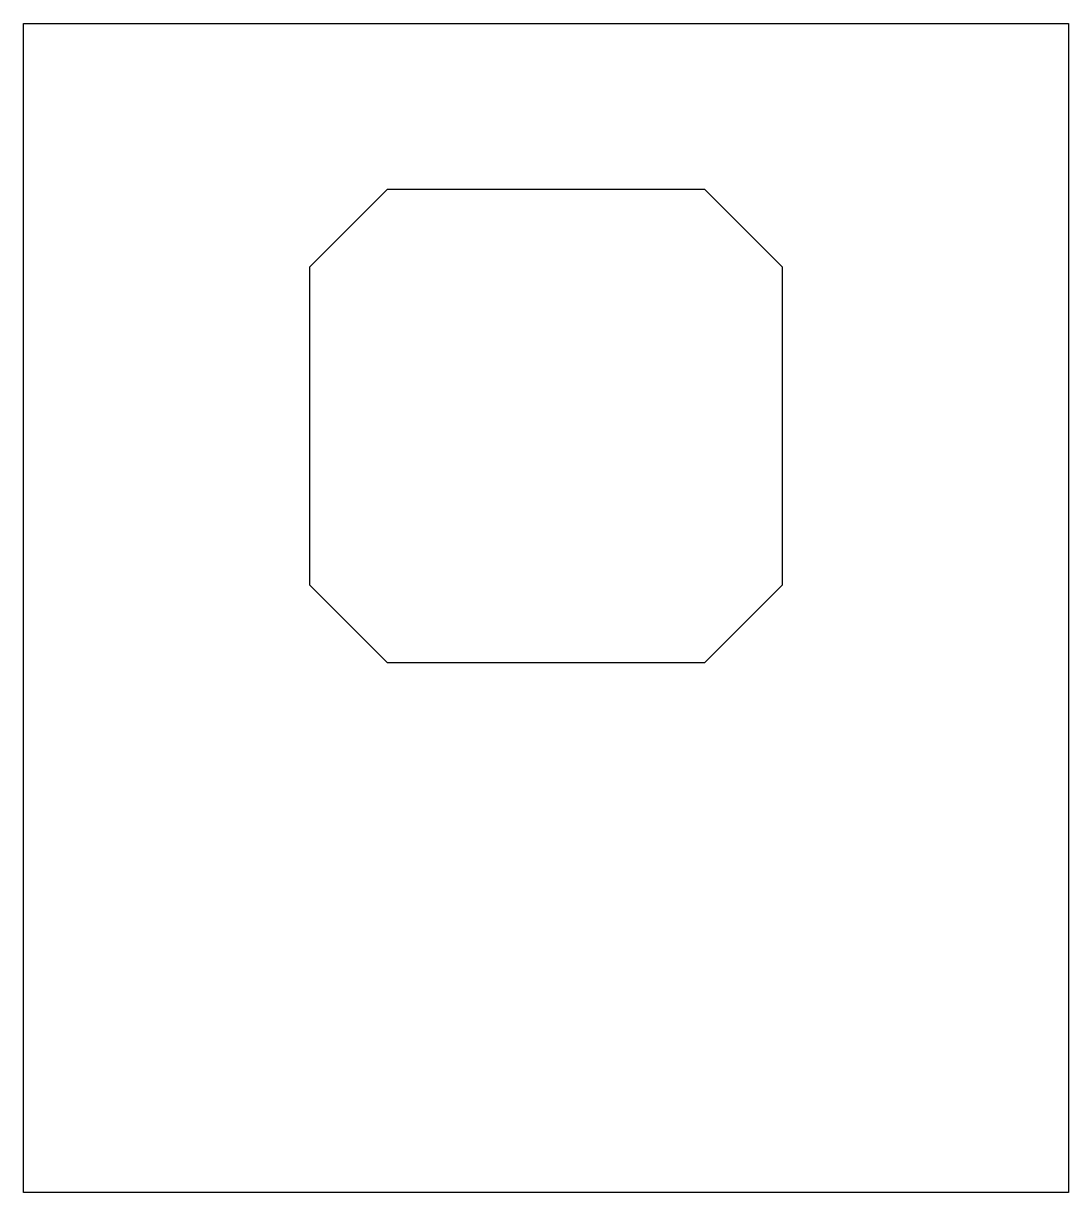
# Model space of a CAD drawing. Header units: millimetres. Extents: x -283 to 283, y 150 to 783.
import ezdxf

# ---------------------------------------------------------------- set-up
doc = ezdxf.new("R2010")
doc.units = ezdxf.units.MM
doc.layers.get('0').update_dxf_attribs({"linetype": 'CONTINUOUS'})

msp = doc.modelspace()

# ---------------------------------------------------------------- linework, layer by layer
for points in [[(283, 150), (-283, 150), (-283, 783), (283, 783)], [(-128, 651), (-128, 479), (-86, 437), (86, 437), (128, 479), (128, 651), (86, 693), (-86, 693)]]:
    msp.add_lwpolyline(points, close=True)

doc.saveas('drawing.dxf')
